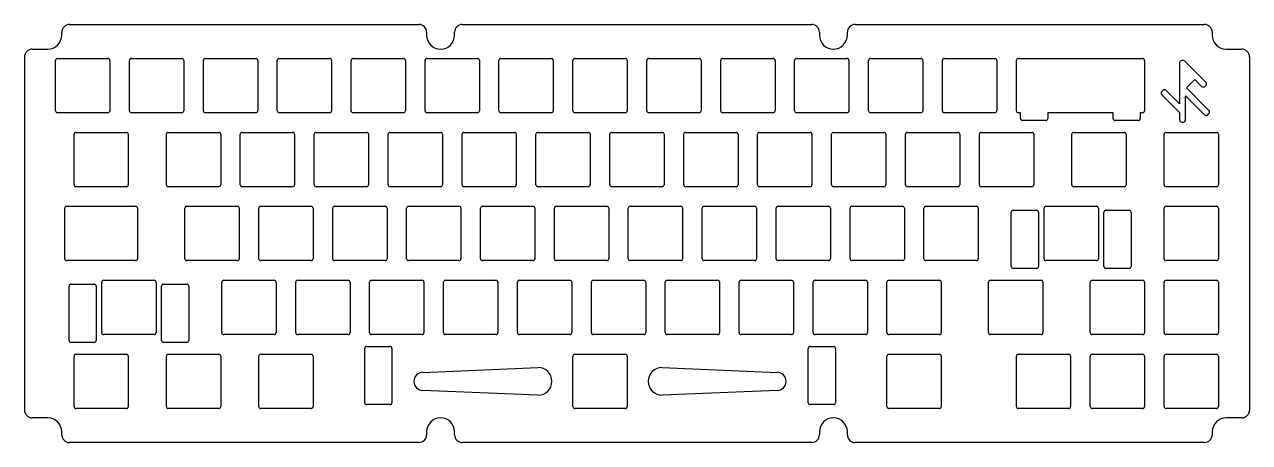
# Model space of a CAD drawing. Extents: x -7 to 308, y 4 to 112.
import ezdxf

# ---------------------------------------------------------------- set-up
doc = ezdxf.new("R2010")
doc.units = 0
doc.header["$MEASUREMENT"] = 0
doc.layers.get('0').update_dxf_attribs({"linetype": 'CONTINUOUS'})

# ---------------------------------------------------------------- blocks, each defined once
blk = doc.blocks.new('FACEFEAT')
at = {"color": 0}
for p, q in [((-93.22, 310.37), (-2.22, 310.37)), ((-95.22, 304.37), (-95.22, 308.37)), ((-0.22, 308.37), (-0.22, 304.37)), ((-99.57, 300.77), (-98.82, 300.77)), ((-73.77, 288.87), (-73.77, 301.87)), ((-73.27, 302.37), (-60.27, 302.37)), ((-59.77, 301.87), (-59.77, 288.87)), ((-54.72, 288.87), (-54.72, 301.87)), ((-54.22, 302.37), (-41.22, 302.37)), ((-40.72, 301.87), (-40.72, 288.87)), ((-35.67, 288.87), (-35.67, 301.87)), ((-35.17, 302.37), (-22.17, 302.37)), ((-21.67, 301.87), (-21.67, 288.87)), ((-16.62, 288.87), (-16.62, 301.87)), ((-16.12, 302.37), (-3.12, 302.37)), ((-2.62, 301.87), (-2.62, 288.87)), ((3.38, 300.77), (4.13, 300.77)), ((-101.57, 208.72), (-101.57, 298.77)), ((-86.71, 299.13), (-92.1, 293.74)), ((-87.38, 296.25), (-85.61, 298.02)), ((-85.61, 298.87), (-85.87, 299.13)), ((-79.45, 299.91), (-85.25, 294.11)), ((-83.22, 293.9), (-78.33, 298.79)), ((-78.33, 299.64), (-78.6, 299.91)), ((6.13, 298.77), (6.13, 208.72)), ((-85.25, 294.11), (-87.38, 296.25)), ((-77.03, 293.9), (-83.22, 293.9)), ((-92.28, 293.32), (-92.28, 292.96)), ((-91.68, 292.36), (-81.12, 292.36)), ((-81.12, 292.36), (-84.59, 288.89)), ((-83.48, 287.77), (-78.88, 292.36)), ((-78.88, 292.36), (-77.03, 292.36)), ((-76.43, 292.96), (-76.43, 293.3)), ((-84.59, 288.04), (-84.32, 287.77)), ((-60.27, 288.37), (-73.27, 288.37)), ((-41.22, 288.37), (-54.22, 288.37)), ((-22.17, 288.37), (-35.17, 288.37)), ((-3.12, 288.37), (-16.12, 288.37)), ((-92.82, 250.77), (-92.82, 282.82)), ((-92.32, 283.32), (-79.32, 283.32)), ((-78.82, 282.82), (-78.82, 282.23)), ((-78.82, 282.23), (-77.32, 282.23)), ((-76.82, 281.73), (-76.82, 275.73)), ((-35.67, 269.82), (-35.67, 282.82)), ((-35.17, 283.32), (-22.17, 283.32)), ((-21.67, 282.82), (-21.67, 269.82)), ((-16.62, 269.82), (-16.62, 282.82)), ((-16.12, 283.32), (-3.12, 283.32)), ((-2.62, 282.82), (-2.62, 269.82)), ((-73.77, 265.06), (-73.77, 278.06)), ((-73.27, 278.56), (-60.27, 278.56)), ((-59.77, 278.06), (-59.77, 265.06)), ((-53.72, 273.35), (-53.72, 279.35)), ((-53.22, 279.85), (-39.22, 279.85)), ((-38.72, 279.35), (-38.72, 273.35)), ((-77.32, 275.23), (-78.82, 275.23)), ((-78.82, 275.23), (-78.82, 258.36)), ((-39.22, 272.85), (-53.22, 272.85)), ((-54.72, 257.91), (-54.72, 270.91)), ((-54.22, 271.41), (-41.22, 271.41)), ((-40.72, 270.91), (-40.72, 257.91)), ((-22.17, 269.32), (-35.17, 269.32)), ((-3.12, 269.32), (-16.12, 269.32)), ((-60.27, 264.56), (-73.27, 264.56)), ((-16.62, 250.77), (-16.62, 263.77)), ((-16.12, 264.27), (-3.12, 264.27)), ((-2.62, 263.77), (-2.62, 250.77)), ((-78.82, 258.36), (-77.32, 258.36)), ((-76.82, 257.86), (-76.82, 251.86)), ((-41.22, 257.41), (-54.22, 257.41)), ((-53.22, 255.98), (-39.22, 255.98)), ((-35.67, 243.63), (-35.67, 256.63)), ((-35.17, 257.13), (-22.17, 257.13)), ((-21.67, 256.63), (-21.67, 243.63)), ((-73.77, 241.24), (-73.77, 254.24)), ((-73.27, 254.74), (-60.27, 254.74)), ((-59.77, 254.24), (-59.77, 241.24)), ((-53.72, 249.48), (-53.72, 255.48)), ((-38.72, 255.48), (-38.72, 249.48)), ((-79.32, 250.27), (-92.32, 250.27)), ((-78.82, 251.36), (-78.82, 250.77)), ((-77.32, 251.36), (-78.82, 251.36)), ((-3.12, 250.27), (-16.12, 250.27)), ((-39.22, 248.98), (-53.22, 248.98)), ((-92.82, 231.72), (-92.82, 244.72)), ((-92.32, 245.22), (-79.32, 245.22)), ((-78.82, 244.72), (-78.82, 231.72)), ((-60.27, 240.74), (-73.27, 240.74)), ((-54.22, 240.46), (-41.22, 240.46)), ((-22.17, 243.13), (-35.17, 243.13)), ((-54.72, 226.96), (-54.72, 239.96)), ((-40.72, 239.96), (-40.72, 226.96)), ((-73.77, 222.19), (-73.77, 235.19)), ((-73.27, 235.69), (-60.27, 235.69)), ((-59.77, 235.19), (-59.77, 222.19)), ((-79.32, 231.22), (-92.32, 231.22)), ((-35.17, 230.93), (-22.17, 230.93)), ((-16.12, 230.93), (-3.12, 230.93)), ((-35.67, 217.43), (-35.67, 230.43)), ((-21.67, 230.43), (-21.67, 217.43)), ((-16.62, 217.43), (-16.62, 230.43)), ((-2.62, 230.43), (-2.62, 217.43)), ((-92.82, 212.67), (-92.82, 225.67)), ((-92.32, 226.17), (-79.32, 226.17)), ((-78.82, 225.67), (-78.82, 212.67)), ((-41.22, 226.46), (-54.22, 226.46)), ((-60.27, 221.69), (-73.27, 221.69)), ((-54.22, 221.41), (-41.22, 221.41)), ((-54.72, 207.91), (-54.72, 220.91)), ((-40.72, 220.91), (-40.72, 207.91)), ((-73.77, 203.14), (-73.77, 216.14)), ((-73.27, 216.64), (-60.27, 216.64)), ((-59.77, 216.14), (-59.77, 203.14)), ((-22.17, 216.93), (-35.17, 216.93)), ((-3.12, 216.93), (-16.12, 216.93)), ((-79.32, 212.17), (-92.32, 212.17)), ((-35.17, 211.88), (-22.17, 211.88)), ((-35.67, 198.38), (-35.67, 211.38)), ((-21.67, 211.38), (-21.67, 198.38)), ((-98.82, 206.72), (-99.57, 206.72)), ((-92.82, 193.62), (-92.82, 206.62)), ((-92.32, 207.12), (-79.32, 207.12)), ((-78.82, 206.62), (-78.82, 193.62)), ((-41.22, 207.41), (-54.22, 207.41)), ((4.13, 206.72), (3.38, 206.72)), ((-60.27, 202.64), (-73.27, 202.64)), ((-54.22, 202.36), (-41.22, 202.36)), ((-18.62, 197.12), (-18.62, 203.12)), ((-18.12, 203.62), (-4.12, 203.62)), ((-3.62, 203.12), (-3.62, 197.12)), ((-99.57, 199.52), (-98.82, 199.52)), ((-54.72, 188.86), (-54.72, 201.86)), ((-40.72, 201.86), (-40.72, 188.86)), ((3.38, 199.52), (4.13, 199.52)), ((-101.57, 107.47), (-101.57, 197.52)), ((-73.77, 184.09), (-73.77, 197.09)), ((-73.27, 197.59), (-60.27, 197.59)), ((-59.77, 197.09), (-59.77, 184.09)), ((-22.17, 197.88), (-35.17, 197.88)), ((-4.12, 196.62), (-18.12, 196.62)), ((6.13, 197.52), (6.13, 107.47)), ((-79.32, 193.12), (-92.32, 193.12)), ((-35.17, 192.83), (-22.17, 192.83)), ((-35.67, 179.33), (-35.67, 192.33)), ((-21.67, 192.33), (-21.67, 179.33)), ((-92.82, 174.57), (-92.82, 187.57)), ((-92.32, 188.07), (-79.32, 188.07)), ((-78.82, 187.57), (-78.82, 174.57)), ((-41.22, 188.36), (-54.22, 188.36)), ((-13.19, 158.97), (-11.94, 188.61)), ((-7.29, 188.61), (-6.05, 158.97)), ((-60.27, 183.59), (-73.27, 183.59)), ((-54.22, 183.31), (-41.22, 183.31)), ((-54.72, 169.81), (-54.72, 182.81)), ((-40.72, 182.81), (-40.72, 169.81)), ((-73.77, 165.04), (-73.77, 178.04)), ((-73.27, 178.54), (-60.27, 178.54)), ((-59.77, 178.04), (-59.77, 165.04)), ((-22.17, 178.83), (-35.17, 178.83)), ((-79.32, 174.07), (-92.32, 174.07)), ((-35.17, 173.78), (-22.17, 173.78)), ((-35.67, 160.28), (-35.67, 173.28)), ((-21.67, 173.28), (-21.67, 160.28)), ((-92.82, 155.52), (-92.82, 168.52)), ((-92.32, 169.02), (-79.32, 169.02)), ((-78.82, 168.52), (-78.82, 155.52)), ((-41.22, 169.31), (-54.22, 169.31)), ((-60.27, 164.54), (-73.27, 164.54)), ((-54.22, 164.26), (-41.22, 164.26)), ((-54.72, 150.76), (-54.72, 163.76)), ((-40.72, 163.76), (-40.72, 150.76)), ((-73.77, 145.99), (-73.77, 158.99)), ((-73.27, 159.49), (-60.27, 159.49)), ((-59.77, 158.99), (-59.77, 145.99)), ((-22.17, 159.78), (-35.17, 159.78)), ((-79.32, 155.02), (-92.32, 155.02)), ((-35.17, 154.73), (-22.17, 154.73)), ((-35.67, 141.23), (-35.67, 154.23)), ((-21.67, 154.23), (-21.67, 141.23)), ((-92.82, 136.47), (-92.82, 149.47)), ((-92.32, 149.97), (-79.32, 149.97)), ((-78.82, 149.47), (-78.82, 136.47)), ((-41.22, 150.26), (-54.22, 150.26)), ((-16.62, 136.47), (-16.62, 149.47)), ((-16.12, 149.97), (-3.12, 149.97)), ((-2.62, 149.47), (-2.62, 136.47)), ((-60.27, 145.49), (-73.27, 145.49)), ((-54.72, 131.71), (-54.72, 144.71)), ((-54.22, 145.21), (-41.22, 145.21)), ((-40.72, 144.71), (-40.72, 131.71)), ((-73.77, 126.94), (-73.77, 139.94)), ((-73.27, 140.44), (-60.27, 140.44)), ((-59.77, 139.94), (-59.77, 126.94)), ((-22.17, 140.73), (-35.17, 140.73)), ((-79.32, 135.97), (-92.32, 135.97)), ((-3.12, 135.97), (-16.12, 135.97)), ((-35.67, 122.18), (-35.67, 135.18)), ((-35.17, 135.68), (-22.17, 135.68)), ((-21.67, 135.18), (-21.67, 122.18)), ((-92.82, 117.42), (-92.82, 130.42)), ((-92.32, 130.92), (-79.32, 130.92)), ((-78.82, 130.42), (-78.82, 117.42)), ((-41.22, 131.21), (-54.22, 131.21)), ((-60.27, 126.44), (-73.27, 126.44)), ((-11.94, 97.32), (-13.19, 126.97)), ((-6.05, 126.97), (-7.29, 97.32)), ((-54.72, 112.66), (-54.72, 125.66)), ((-54.22, 126.16), (-41.22, 126.16)), ((-40.72, 125.66), (-40.72, 112.66)), ((-73.77, 107.89), (-73.77, 120.89)), ((-73.27, 121.39), (-60.27, 121.39)), ((-59.77, 120.89), (-59.77, 107.89)), ((-22.17, 121.68), (-35.17, 121.68)), ((-79.32, 116.92), (-92.32, 116.92)), ((-35.67, 103.13), (-35.67, 116.13)), ((-35.17, 116.63), (-22.17, 116.63)), ((-21.67, 116.13), (-21.67, 103.13)), ((-92.82, 98.37), (-92.82, 111.37)), ((-92.32, 111.87), (-79.32, 111.87)), ((-78.82, 111.37), (-78.82, 98.37)), ((-41.22, 112.16), (-54.22, 112.16)), ((-60.27, 107.39), (-73.27, 107.39)), ((-98.82, 105.47), (-99.57, 105.47)), ((-54.72, 93.61), (-54.72, 106.61)), ((-54.22, 107.11), (-41.22, 107.11)), ((-40.72, 106.61), (-40.72, 93.61)), ((4.13, 105.47), (3.38, 105.47)), ((-73.77, 88.84), (-73.77, 101.84)), ((-73.27, 102.34), (-60.27, 102.34)), ((-59.77, 101.84), (-59.77, 88.84)), ((-22.17, 102.63), (-35.17, 102.63)), ((-99.57, 98.27), (-98.82, 98.27)), ((3.38, 98.27), (4.13, 98.27)), ((-101.57, 6.22), (-101.57, 96.27)), ((-79.32, 97.87), (-92.32, 97.87)), ((-35.67, 84.08), (-35.67, 97.08)), ((-35.17, 97.58), (-22.17, 97.58)), ((-21.67, 97.08), (-21.67, 84.08)), ((6.13, 96.27), (6.13, 6.22)), ((-92.82, 79.32), (-92.82, 92.32)), ((-92.32, 92.82), (-79.32, 92.82)), ((-78.82, 92.32), (-78.82, 79.32)), ((-41.22, 93.11), (-54.22, 93.11)), ((-18.62, 82.82), (-18.62, 88.82)), ((-18.12, 89.32), (-4.12, 89.32)), ((-3.62, 88.82), (-3.62, 82.82)), ((-60.27, 88.34), (-73.27, 88.34)), ((-54.72, 74.56), (-54.72, 87.56)), ((-54.22, 88.06), (-41.22, 88.06)), ((-40.72, 87.56), (-40.72, 74.56)), ((-73.77, 69.79), (-73.77, 82.79)), ((-73.27, 83.29), (-60.27, 83.29)), ((-59.77, 82.79), (-59.77, 69.79)), ((-22.17, 83.58), (-35.17, 83.58)), ((-4.12, 82.32), (-18.12, 82.32)), ((-79.32, 78.82), (-92.32, 78.82)), ((-35.67, 65.03), (-35.67, 78.03)), ((-35.17, 78.53), (-22.17, 78.53)), ((-21.67, 78.03), (-21.67, 65.03)), ((-92.82, 60.27), (-92.82, 73.27)), ((-92.32, 73.77), (-79.32, 73.77)), ((-78.82, 73.27), (-78.82, 60.27)), ((-41.22, 74.06), (-54.22, 74.06)), ((-60.27, 69.29), (-73.27, 69.29)), ((-54.72, 55.51), (-54.72, 68.51)), ((-54.22, 69.01), (-41.22, 69.01)), ((-40.72, 68.51), (-40.72, 55.51)), ((-16.62, 55.51), (-16.62, 68.51)), ((-16.12, 69.01), (-3.12, 69.01)), ((-2.62, 68.51), (-2.62, 55.51)), ((-73.77, 50.74), (-73.77, 63.74)), ((-73.27, 64.24), (-60.27, 64.24)), ((-59.77, 63.74), (-59.77, 50.74)), ((-22.17, 64.53), (-35.17, 64.53)), ((-79.32, 59.77), (-92.32, 59.77)), ((-35.67, 45.98), (-35.67, 58.98)), ((-35.17, 59.48), (-22.17, 59.48)), ((-21.67, 58.98), (-21.67, 45.98)), ((-92.82, 41.22), (-92.82, 54.22)), ((-92.32, 54.72), (-79.32, 54.72)), ((-78.82, 54.22), (-78.82, 41.22)), ((-41.22, 55.01), (-54.22, 55.01)), ((-3.12, 55.01), (-16.12, 55.01)), ((-60.27, 50.24), (-73.27, 50.24)), ((-54.72, 36.46), (-54.72, 49.46)), ((-54.22, 49.96), (-41.22, 49.96)), ((-40.72, 49.46), (-40.72, 36.46)), ((-73.77, 31.69), (-73.77, 44.69)), ((-73.27, 45.19), (-60.27, 45.19)), ((-59.77, 44.69), (-59.77, 31.69)), ((-22.17, 45.48), (-35.17, 45.48)), ((-16.62, 31.69), (-16.62, 44.69)), ((-16.12, 45.19), (-3.12, 45.19)), ((-2.62, 44.69), (-2.62, 31.69)), ((-79.32, 40.72), (-92.32, 40.72)), ((-92.82, 22.17), (-92.82, 35.17)), ((-92.32, 35.67), (-79.32, 35.67)), ((-78.82, 35.17), (-78.82, 22.17)), ((-41.22, 35.96), (-54.22, 35.96)), ((-34.67, 30.46), (-34.67, 36.46)), ((-34.17, 36.96), (-20.17, 36.96)), ((-19.67, 36.46), (-19.67, 30.46)), ((-60.27, 31.19), (-73.27, 31.19)), ((-35.17, 28.53), (-22.17, 28.53)), ((-20.17, 29.96), (-34.17, 29.96)), ((-3.12, 31.19), (-16.12, 31.19)), ((-35.67, 15.03), (-35.67, 28.03)), ((-21.67, 28.03), (-21.67, 15.03)), ((-54.72, 5.5), (-54.72, 23.26)), ((-54.22, 23.76), (-41.22, 23.76)), ((-40.72, 23.26), (-40.72, 10.26)), ((-79.32, 21.67), (-92.32, 21.67)), ((-73.77, 7.88), (-73.77, 20.88)), ((-73.27, 21.38), (-60.27, 21.38)), ((-59.77, 20.88), (-59.77, 7.88)), ((-16.62, 7.88), (-16.62, 20.88)), ((-16.12, 21.38), (-3.12, 21.38)), ((-2.62, 20.88), (-2.62, 7.88)), ((-92.82, 3.12), (-92.82, 16.12)), ((-92.32, 16.62), (-79.32, 16.62)), ((-78.82, 16.12), (-78.82, 3.12)), ((-22.17, 14.53), (-35.17, 14.53)), ((-34.17, 13.09), (-20.17, 13.09)), ((-40.72, 10.26), (-40.72, 5.5)), ((-34.67, 6.59), (-34.67, 12.59)), ((-19.67, 12.59), (-19.67, 6.59)), ((-60.27, 7.38), (-73.27, 7.38)), ((-3.12, 7.38), (-16.12, 7.38)), ((-98.82, 4.22), (-99.57, 4.22)), ((-41.22, 5), (-54.22, 5)), ((-20.17, 6.09), (-34.17, 6.09)), ((4.13, 4.22), (3.38, 4.22)), ((-95.22, -3.38), (-95.22, 0.62)), ((-79.32, 2.62), (-92.32, 2.62)), ((-0.22, 0.62), (-0.22, -3.38)), ((-93.22, -5.38), (-2.22, -5.38))]:
    blk.add_line(p, q, dxfattribs=at)
for centre, radius, start, end in [((-93.22, 308.37), 2, 90, 180), ((-2.22, 308.37), 2, 0, 90), ((-98.82, 304.37), 3.6, 270, 0), ((3.38, 304.37), 3.6, 180, 270), ((-99.57, 298.77), 2, 90, 180), ((-79.03, 299.49), 0.6, 45, 135), ((-73.27, 301.87), 0.5, 90, 180), ((-60.27, 301.87), 0.5, 0, 90), ((-54.22, 301.87), 0.5, 90, 180), ((-41.22, 301.87), 0.5, 0, 90), ((-35.17, 301.87), 0.5, 90, 180), ((-22.17, 301.87), 0.5, 0, 90), ((-16.12, 301.87), 0.5, 90, 180), ((-3.12, 301.87), 0.5, 0, 90), ((4.13, 298.77), 2, 0, 90), ((-86.29, 298.71), 0.6, 45, 135), ((-86.03, 298.45), 0.6, 0, 45), ((-86.03, 298.45), 0.6, 315, 0), ((-78.76, 299.22), 0.6, 0, 45), ((-78.76, 299.22), 0.6, 315, 0), ((-91.68, 293.32), 0.6, 135, 180), ((-77.03, 293.3), 0.6, 0, 90), ((-91.68, 292.96), 0.6, 180, 270), ((-77.03, 292.96), 0.6, 270, 0), ((-84.17, 288.46), 0.6, 135, 225), ((-83.9, 288.19), 0.6, 225, 315), ((-73.27, 288.87), 0.5, 180, 270), ((-60.27, 288.87), 0.5, 270, 0), ((-54.22, 288.87), 0.5, 180, 270), ((-41.22, 288.87), 0.5, 270, 0), ((-35.17, 288.87), 0.5, 180, 270), ((-22.17, 288.87), 0.5, 270, 0), ((-16.12, 288.87), 0.5, 180, 270), ((-3.12, 288.87), 0.5, 270, 0), ((-92.32, 282.82), 0.5, 90, 180), ((-79.32, 282.82), 0.5, 0, 90), ((-77.32, 281.73), 0.5, 0, 90), ((-35.17, 282.82), 0.5, 90, 180), ((-22.17, 282.82), 0.5, 0, 90), ((-16.12, 282.82), 0.5, 90, 180), ((-3.12, 282.82), 0.5, 0, 90), ((-73.27, 278.06), 0.5, 90, 180), ((-60.27, 278.06), 0.5, 0, 90), ((-53.22, 279.35), 0.5, 90, 180), ((-39.22, 279.35), 0.5, 0, 90), ((-77.32, 275.73), 0.5, 270, 0), ((-53.22, 273.35), 0.5, 180, 270), ((-39.22, 273.35), 0.5, 270, 0), ((-54.22, 270.91), 0.5, 90, 180), ((-41.22, 270.91), 0.5, 0, 90), ((-35.17, 269.82), 0.5, 180, 270), ((-22.17, 269.82), 0.5, 270, 0), ((-16.12, 269.82), 0.5, 180, 270), ((-3.12, 269.82), 0.5, 270, 0), ((-73.27, 265.06), 0.5, 180, 270), ((-60.27, 265.06), 0.5, 270, 0), ((-16.12, 263.77), 0.5, 90, 180), ((-3.12, 263.77), 0.5, 0, 90), ((-77.32, 257.86), 0.5, 0, 90), ((-54.22, 257.91), 0.5, 180, 270), ((-53.22, 255.48), 0.5, 90, 180), ((-41.22, 257.91), 0.5, 270, 0), ((-39.22, 255.48), 0.5, 0, 90), ((-35.17, 256.63), 0.5, 90, 180), ((-22.17, 256.63), 0.5, 0, 90), ((-73.27, 254.24), 0.5, 90, 180), ((-60.27, 254.24), 0.5, 0, 90), ((-92.32, 250.77), 0.5, 180, 270), ((-79.32, 250.77), 0.5, 270, 0), ((-77.32, 251.86), 0.5, 270, 0), ((-53.22, 249.48), 0.5, 180, 270), ((-39.22, 249.48), 0.5, 270, 0), ((-16.12, 250.77), 0.5, 180, 270), ((-3.12, 250.77), 0.5, 270, 0), ((-92.32, 244.72), 0.5, 90, 180), ((-79.32, 244.72), 0.5, 0, 90), ((-35.17, 243.63), 0.5, 180, 270), ((-22.17, 243.63), 0.5, 270, 0), ((-73.27, 241.24), 0.5, 180, 270), ((-60.27, 241.24), 0.5, 270, 0), ((-54.22, 239.96), 0.5, 90, 180), ((-41.22, 239.96), 0.5, 0, 90), ((-73.27, 235.19), 0.5, 90, 180), ((-60.27, 235.19), 0.5, 0, 90), ((-92.32, 231.72), 0.5, 180, 270), ((-79.32, 231.72), 0.5, 270, 0), ((-35.17, 230.43), 0.5, 90, 180), ((-22.17, 230.43), 0.5, 0, 90), ((-16.12, 230.43), 0.5, 90, 180), ((-3.12, 230.43), 0.5, 0, 90), ((-92.32, 225.67), 0.5, 90, 180), ((-79.32, 225.67), 0.5, 0, 90), ((-54.22, 226.96), 0.5, 180, 270), ((-41.22, 226.96), 0.5, 270, 0), ((-73.27, 222.19), 0.5, 180, 270), ((-60.27, 222.19), 0.5, 270, 0), ((-54.22, 220.91), 0.5, 90, 180), ((-41.22, 220.91), 0.5, 0, 90), ((-73.27, 216.14), 0.5, 90, 180), ((-60.27, 216.14), 0.5, 0, 90), ((-35.17, 217.43), 0.5, 180, 270), ((-22.17, 217.43), 0.5, 270, 0), ((-16.12, 217.43), 0.5, 180, 270), ((-3.12, 217.43), 0.5, 270, 0), ((-92.32, 212.67), 0.5, 180, 270), ((-79.32, 212.67), 0.5, 270, 0), ((-35.17, 211.38), 0.5, 90, 180), ((-22.17, 211.38), 0.5, 0, 90), ((-99.57, 208.72), 2, 180, 270), ((4.13, 208.72), 2, 270, 0), ((-98.82, 203.12), 3.6, 0, 90), ((-92.32, 206.62), 0.5, 90, 180), ((-79.32, 206.62), 0.5, 0, 90), ((-54.22, 207.91), 0.5, 180, 270), ((-41.22, 207.91), 0.5, 270, 0), ((3.38, 203.12), 3.6, 90, 270), ((-98.82, 203.12), 3.6, 270, 0), ((-73.27, 203.14), 0.5, 180, 270), ((-60.27, 203.14), 0.5, 270, 0), ((-54.22, 201.86), 0.5, 90, 180), ((-41.22, 201.86), 0.5, 0, 90), ((-18.12, 203.12), 0.5, 90, 180), ((-4.12, 203.12), 0.5, 0, 90), ((-99.57, 197.52), 2, 90, 180), ((4.13, 197.52), 2, 0, 90), ((-73.27, 197.09), 0.5, 90, 180), ((-60.27, 197.09), 0.5, 0, 90), ((-35.17, 198.38), 0.5, 180, 270), ((-22.17, 198.38), 0.5, 270, 0), ((-18.12, 197.12), 0.5, 180, 270), ((-4.12, 197.12), 0.5, 270, 0), ((-92.32, 193.62), 0.5, 180, 270), ((-79.32, 193.62), 0.5, 270, 0), ((-35.17, 192.33), 0.5, 90, 180), ((-22.17, 192.33), 0.5, 0, 90), ((-9.62, 188.61), 2.33, 0, 180), ((-92.32, 187.57), 0.5, 90, 180), ((-79.32, 187.57), 0.5, 0, 90), ((-54.22, 188.86), 0.5, 180, 270), ((-41.22, 188.86), 0.5, 270, 0), ((-73.27, 184.09), 0.5, 180, 270), ((-60.27, 184.09), 0.5, 270, 0), ((-54.22, 182.81), 0.5, 90, 180), ((-41.22, 182.81), 0.5, 0, 90), ((-73.27, 178.04), 0.5, 90, 180), ((-60.27, 178.04), 0.5, 0, 90), ((-35.17, 179.33), 0.5, 180, 270), ((-22.17, 179.33), 0.5, 270, 0), ((-92.32, 174.57), 0.5, 180, 270), ((-79.32, 174.57), 0.5, 270, 0), ((-35.17, 173.28), 0.5, 90, 180), ((-22.17, 173.28), 0.5, 0, 90), ((-92.32, 168.52), 0.5, 90, 180), ((-79.32, 168.52), 0.5, 0, 90), ((-54.22, 169.81), 0.5, 180, 270), ((-41.22, 169.81), 0.5, 270, 0), ((-73.27, 165.04), 0.5, 180, 270), ((-60.27, 165.04), 0.5, 270, 0), ((-54.22, 163.76), 0.5, 90, 180), ((-41.22, 163.76), 0.5, 0, 90), ((-73.27, 158.99), 0.5, 90, 180), ((-60.27, 158.99), 0.5, 0, 90), ((-35.17, 160.28), 0.5, 180, 270), ((-22.17, 160.28), 0.5, 270, 0), ((-9.62, 158.97), 3.57, 180, 0), ((-92.32, 155.52), 0.5, 180, 270), ((-79.32, 155.52), 0.5, 270, 0), ((-35.17, 154.23), 0.5, 90, 180), ((-22.17, 154.23), 0.5, 0, 90), ((-92.32, 149.47), 0.5, 90, 180), ((-79.32, 149.47), 0.5, 0, 90), ((-54.22, 150.76), 0.5, 180, 270), ((-41.22, 150.76), 0.5, 270, 0), ((-16.12, 149.47), 0.5, 90, 180), ((-3.12, 149.47), 0.5, 0, 90), ((-73.27, 145.99), 0.5, 180, 270), ((-60.27, 145.99), 0.5, 270, 0), ((-54.22, 144.71), 0.5, 90, 180), ((-41.22, 144.71), 0.5, 0, 90), ((-73.27, 139.94), 0.5, 90, 180), ((-60.27, 139.94), 0.5, 0, 90), ((-35.17, 141.23), 0.5, 180, 270), ((-22.17, 141.23), 0.5, 270, 0), ((-92.32, 136.47), 0.5, 180, 270), ((-79.32, 136.47), 0.5, 270, 0), ((-16.12, 136.47), 0.5, 180, 270), ((-3.12, 136.47), 0.5, 270, 0), ((-35.17, 135.18), 0.5, 90, 180), ((-22.17, 135.18), 0.5, 0, 90), ((-92.32, 130.42), 0.5, 90, 180), ((-79.32, 130.42), 0.5, 0, 90), ((-54.22, 131.71), 0.5, 180, 270), ((-41.22, 131.71), 0.5, 270, 0), ((-9.62, 126.97), 3.57, 0, 180), ((-73.27, 126.94), 0.5, 180, 270), ((-60.27, 126.94), 0.5, 270, 0), ((-54.22, 125.66), 0.5, 90, 180), ((-41.22, 125.66), 0.5, 0, 90), ((-73.27, 120.89), 0.5, 90, 180), ((-60.27, 120.89), 0.5, 0, 90), ((-35.17, 122.18), 0.5, 180, 270), ((-22.17, 122.18), 0.5, 270, 0), ((-92.32, 117.42), 0.5, 180, 270), ((-79.32, 117.42), 0.5, 270, 0), ((-35.17, 116.13), 0.5, 90, 180), ((-22.17, 116.13), 0.5, 0, 90), ((-92.32, 111.37), 0.5, 90, 180), ((-79.32, 111.37), 0.5, 0, 90), ((-54.22, 112.66), 0.5, 180, 270), ((-41.22, 112.66), 0.5, 270, 0), ((-99.57, 107.47), 2, 180, 270), ((-73.27, 107.89), 0.5, 180, 270), ((-60.27, 107.89), 0.5, 270, 0), ((4.13, 107.47), 2, 270, 0), ((-98.82, 101.87), 3.6, 0, 90), ((-54.22, 106.61), 0.5, 90, 180), ((-41.22, 106.61), 0.5, 0, 90), ((3.38, 101.87), 3.6, 90, 270), ((-98.82, 101.87), 3.6, 270, 0), ((-73.27, 101.84), 0.5, 90, 180), ((-60.27, 101.84), 0.5, 0, 90), ((-35.17, 103.13), 0.5, 180, 270), ((-22.17, 103.13), 0.5, 270, 0), ((-99.57, 96.27), 2, 90, 180), ((-92.32, 98.37), 0.5, 180, 270), ((-79.32, 98.37), 0.5, 270, 0), ((4.13, 96.27), 2, 0, 90), ((-35.17, 97.08), 0.5, 90, 180), ((-22.17, 97.08), 0.5, 0, 90), ((-9.62, 97.32), 2.33, 180, 0), ((-92.32, 92.32), 0.5, 90, 180), ((-79.32, 92.32), 0.5, 0, 90), ((-54.22, 93.61), 0.5, 180, 270), ((-41.22, 93.61), 0.5, 270, 0), ((-73.27, 88.84), 0.5, 180, 270), ((-60.27, 88.84), 0.5, 270, 0), ((-18.12, 88.82), 0.5, 90, 180), ((-4.12, 88.82), 0.5, 0, 90), ((-54.22, 87.56), 0.5, 90, 180), ((-41.22, 87.56), 0.5, 0, 90), ((-73.27, 82.79), 0.5, 90, 180), ((-60.27, 82.79), 0.5, 0, 90), ((-35.17, 84.08), 0.5, 180, 270), ((-22.17, 84.08), 0.5, 270, 0), ((-18.12, 82.82), 0.5, 180, 270), ((-4.12, 82.82), 0.5, 270, 0), ((-92.32, 79.32), 0.5, 180, 270), ((-79.32, 79.32), 0.5, 270, 0), ((-35.17, 78.03), 0.5, 90, 180), ((-22.17, 78.03), 0.5, 0, 90), ((-92.32, 73.27), 0.5, 90, 180), ((-79.32, 73.27), 0.5, 0, 90), ((-54.22, 74.56), 0.5, 180, 270), ((-41.22, 74.56), 0.5, 270, 0), ((-73.27, 69.79), 0.5, 180, 270), ((-60.27, 69.79), 0.5, 270, 0), ((-54.22, 68.51), 0.5, 90, 180), ((-41.22, 68.51), 0.5, 0, 90), ((-16.12, 68.51), 0.5, 90, 180), ((-3.12, 68.51), 0.5, 0, 90), ((-73.27, 63.74), 0.5, 90, 180), ((-60.27, 63.74), 0.5, 0, 90), ((-35.17, 65.03), 0.5, 180, 270), ((-22.17, 65.03), 0.5, 270, 0), ((-92.32, 60.27), 0.5, 180, 270), ((-79.32, 60.27), 0.5, 270, 0), ((-35.17, 58.98), 0.5, 90, 180), ((-22.17, 58.98), 0.5, 0, 90), ((-92.32, 54.22), 0.5, 90, 180), ((-79.32, 54.22), 0.5, 0, 90), ((-54.22, 55.51), 0.5, 180, 270), ((-41.22, 55.51), 0.5, 270, 0), ((-16.12, 55.51), 0.5, 180, 270), ((-3.12, 55.51), 0.5, 270, 0), ((-73.27, 50.74), 0.5, 180, 270), ((-60.27, 50.74), 0.5, 270, 0), ((-54.22, 49.46), 0.5, 90, 180), ((-41.22, 49.46), 0.5, 0, 90), ((-73.27, 44.69), 0.5, 90, 180), ((-60.27, 44.69), 0.5, 0, 90), ((-35.17, 45.98), 0.5, 180, 270), ((-22.17, 45.98), 0.5, 270, 0), ((-16.12, 44.69), 0.5, 90, 180), ((-3.12, 44.69), 0.5, 0, 90), ((-92.32, 41.22), 0.5, 180, 270), ((-79.32, 41.22), 0.5, 270, 0), ((-92.32, 35.17), 0.5, 90, 180), ((-79.32, 35.17), 0.5, 0, 90), ((-54.22, 36.46), 0.5, 180, 270), ((-41.22, 36.46), 0.5, 270, 0), ((-34.17, 36.46), 0.5, 90, 180), ((-20.17, 36.46), 0.5, 0, 90), ((-73.27, 31.69), 0.5, 180, 270), ((-60.27, 31.69), 0.5, 270, 0), ((-16.12, 31.69), 0.5, 180, 270), ((-3.12, 31.69), 0.5, 270, 0), ((-35.17, 28.03), 0.5, 90, 180), ((-34.17, 30.46), 0.5, 180, 270), ((-22.17, 28.03), 0.5, 0, 90), ((-20.17, 30.46), 0.5, 270, 0), ((-92.32, 22.17), 0.5, 180, 270), ((-79.32, 22.17), 0.5, 270, 0), ((-54.22, 23.26), 0.5, 90, 180), ((-41.22, 23.26), 0.5, 0, 90), ((-73.27, 20.88), 0.5, 90, 180), ((-60.27, 20.88), 0.5, 0, 90), ((-16.12, 20.88), 0.5, 90, 180), ((-3.12, 20.88), 0.5, 0, 90), ((-92.32, 16.12), 0.5, 90, 180), ((-79.32, 16.12), 0.5, 0, 90), ((-35.17, 15.03), 0.5, 180, 270), ((-34.17, 12.59), 0.5, 90, 180), ((-22.17, 15.03), 0.5, 270, 0), ((-20.17, 12.59), 0.5, 0, 90), ((-73.27, 7.88), 0.5, 180, 270), ((-60.27, 7.88), 0.5, 270, 0), ((-34.17, 6.59), 0.5, 180, 270), ((-20.17, 6.59), 0.5, 270, 0), ((-16.12, 7.88), 0.5, 180, 270), ((-3.12, 7.88), 0.5, 270, 0), ((-99.57, 6.22), 2, 180, 270), ((-98.82, 0.62), 3.6, 0, 90), ((-54.22, 5.5), 0.5, 180, 270), ((-41.22, 5.5), 0.5, 270, 359.9924), ((3.38, 0.62), 3.6, 90, 180), ((4.13, 6.22), 2, 270, 0), ((-92.32, 3.12), 0.5, 180, 270), ((-79.32, 3.12), 0.5, 270, 0), ((-93.22, -3.38), 2, 180, 270), ((-2.22, -3.38), 2, 270, 0)]:
    blk.add_arc(centre, radius, start, end, dxfattribs=at)

msp = doc.modelspace()

# ---------------------------------------------------------------- block references
at = {"color": 0, "rotation": 270}
msp.add_blockref('FACEFEAT', (-2.08792, 10.35138), dxfattribs=at)

doc.saveas('drawing.dxf')
